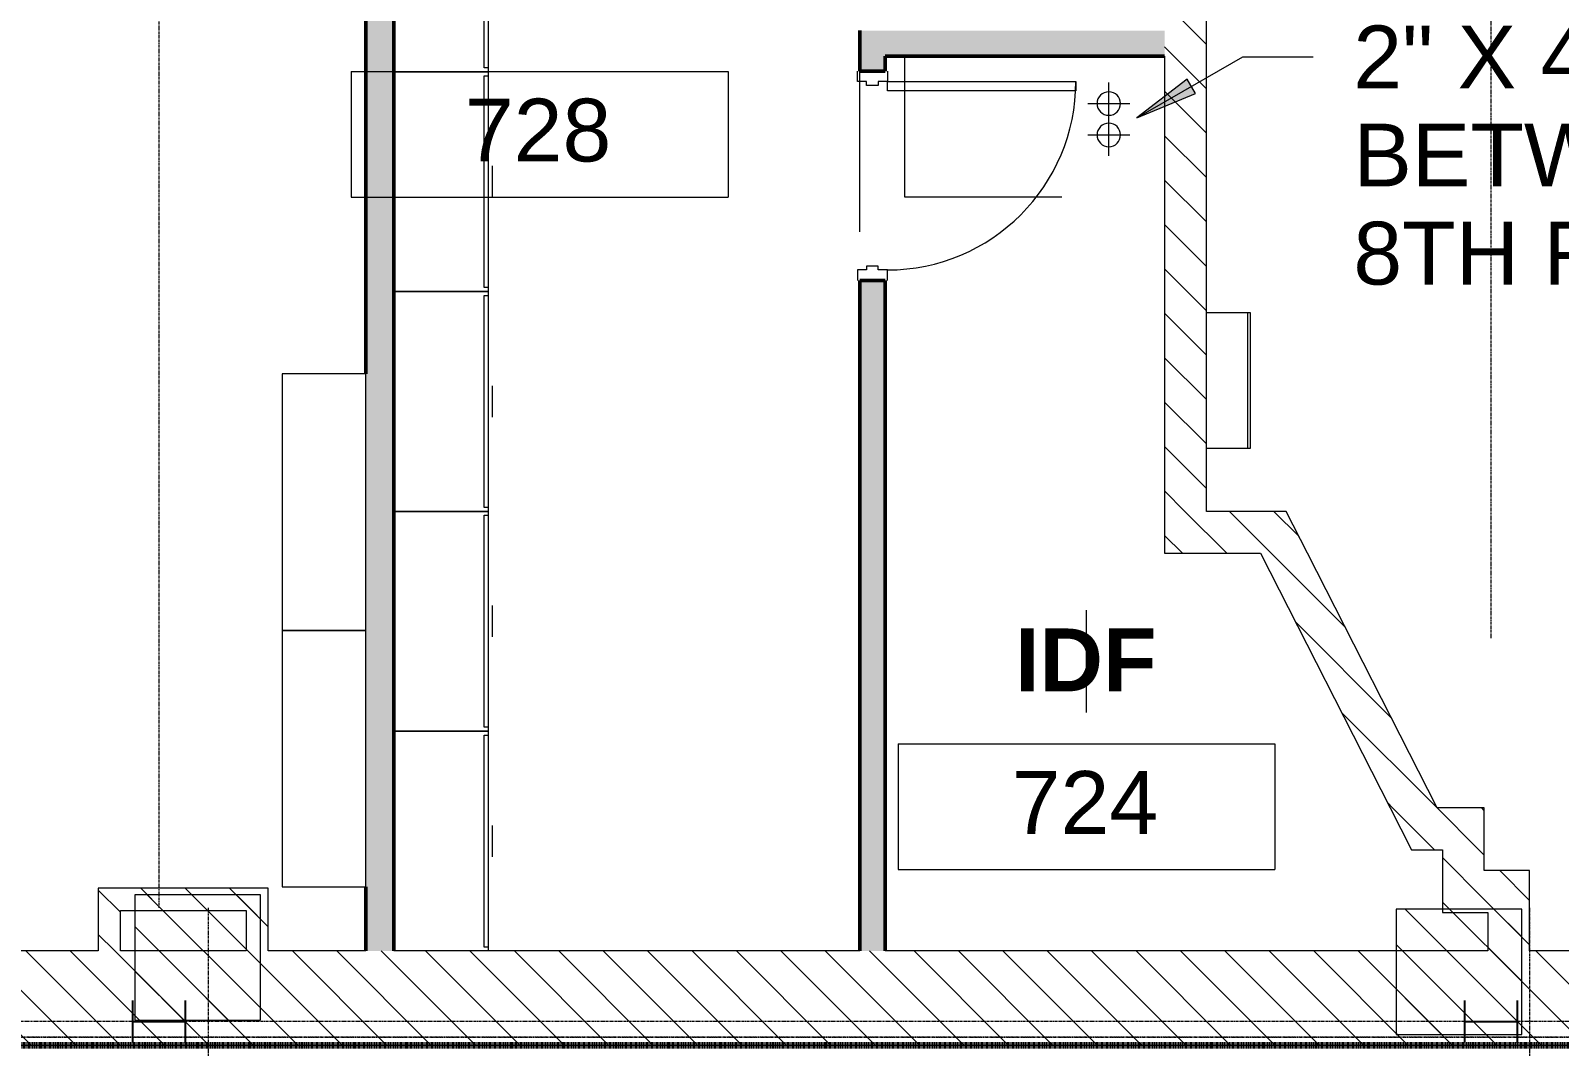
# Model space of a CAD drawing. Header units: inches. Extents: x -1106 to 1409, y -1111 to 918.
# Drawn here: x -369.4 to -77.3, y -555.9 to -361.7 of the extents above; entities that cross this region are included whole.
import ezdxf

# ---------------------------------------------------------------- set-up
doc = ezdxf.new("R2010")
doc.units = ezdxf.units.IN
doc.header["$MEASUREMENT"] = 0
for name, pattern in [('Double Dash 3_8_', [1, 0.375, -0.125, 0.125, -0.125, 0.125, -0.125]), ('Double Dash 3_8__2_', [1, 0.375, -0.125, 0.125, -0.125, 0.125, -0.125]), ('Grid Line 1_4_', [0.4375, 0.25, -0.0625, 0.0625, -0.0625])]:
    doc.linetypes.add(name, pattern=pattern)
for name, color, linetype, lineweight in [('A-AREA', 32, 'Continuous', 9), ('A-AREA-IDEN', 2, 'Continuous', 9), ('A-DETL', 90, 'Continuous', 13), ('A-DETL-THIN', 151, 'Continuous', 13), ('A-DOOR', 31, 'Continuous', 13), ('A-DOOR-FRAM', 31, 'Continuous', 20), ('A-WALL', 113, 'Continuous', 13), ('A-WALL-PATT', 111, 'Continuous', 13), ('C-PROP-LINE', 91, 'Double Dash 3_8_', 20), ('E-POWR-CNTR', 130, 'Continuous', 9), ('E-POWR-RISE', 130, 'Continuous', 9), ('G-ANNO-TEXT', 231, 'Continuous', 9), ('I-FURN', 30, 'Continuous', 9), ('I-WALL', 2, 'Continuous', 13), ('Q-SPCQ', 91, 'Continuous', 13), ('S-COLS', 52, 'Continuous', 13), ('S-COLS-SYMB', 171, 'Continuous', 20), ('S-GRID', 1, 'Continuous', 9)]:
    doc.layers.add(name, color=color, linetype=linetype, lineweight=lineweight)
doc.styles.add('Arial_3', font='arial.ttf', dxfattribs={"height": 12})
doc.styles.add('Arial_B', font='arialbd.ttf', dxfattribs={"height": 12})
pattern_1 = [(135, (0, 0), (-4.24264, -4.24264), [])]

# ---------------------------------------------------------------- blocks, each defined once
blk = doc.blocks.new('Single-HM Frame - Storage 36_ - 8_ H wd-2841647-7TH FLOOR TELECOM UNDERFLOOR ROUTING PLAN')
at = {"layer": 'A-DOOR', "color": 253}
for p, q in [((-18, 2.87), (-17.99, 38.87)), ((-17.99, 38.87), (-16.24, 38.87)), ((-16.24, 38.87), (-16.25, 2.87)), ((-16.25, 2.87), (-18, 2.87))]:
    blk.add_line(p, q, dxfattribs=at)
blk.add_arc((-18, 2.87), 36, 360, 89.99, dxfattribs=at)
at = {"layer": 'A-DOOR-FRAM', "color": 133}
for p, q in [((-20, 2.87), (-18, 2.87)), ((-18, 2.87), (-18, 1.12)), ((-18, 1.12), (-17.25, 1.12)), ((-17.25, 1.12), (-17.25, -1.12)), ((17.25, 1.12), (17.25, -1.12)), ((18, 1.12), (17.25, 1.12)), ((18, 2.87), (18, 1.12)), ((20, 2.87), (18, 2.87)), ((-18, -2.87), (-20, -2.87)), ((-18, -1.12), (-18, -2.87)), ((-17.25, -1.12), (-18, -1.12)), ((17.25, -1.12), (18, -1.12)), ((18, -1.12), (18, -2.87)), ((18, -2.87), (20, -2.87))]:
    blk.add_line(p, q, dxfattribs=at)
blk = doc.blocks.new('Shelving - 48_ x 16_ x 96_-3257954-7TH FLOOR TELECOM UNDERFLOOR ROUTING PLAN')
at = {"layer": 'I-FURN', "color": 53}
for p, q in [((24.5, -4), (-24.5, -4)), ((-24.5, -4), (-24.5, -20)), ((24.5, -20), (24.5, -4)), ((-24.5, -20), (24.5, -20))]:
    blk.add_line(p, q, dxfattribs=at)
blk = doc.blocks.new('Cabinet File - Lateral 4 Drawer - 42_ x 18_ x 60_-V39-7TH FLOOR TELECOM UNDERFLOOR ROUTING PLAN')
at = {"layer": 'I-FURN', "color": 53}
for p, q in [((-28.09, 27.78), (-28.09, 45.78)), ((-28.09, 45.78), (13.91, 45.78)), ((-27.34, 45.78), (13.16, 45.78)), ((-27.34, 45.03), (-27.34, 45.78)), ((13.16, 45.03), (-27.34, 45.03)), ((-10.09, 46.53), (-4.09, 46.53)), ((13.16, 45.78), (13.16, 45.03))]:
    blk.add_line(p, q, dxfattribs=at)
blk = doc.blocks.new('Cabinet File - Lateral 4 Drawer - 42_ x 18_ x 60_-3218930-7TH FLOOR TELECOM UNDERFLOOR ROUTING PLAN')
at = {"layer": 'I-FURN', "color": 53}
for p, q in [((-28.09, 27.78), (-28.09, 45.78)), ((-28.09, 45.78), (13.91, 45.78)), ((-27.34, 45.78), (13.16, 45.78)), ((-27.34, 45.03), (-27.34, 45.78)), ((13.16, 45.03), (-27.34, 45.03)), ((-10.09, 46.53), (-4.09, 46.53)), ((13.16, 45.78), (13.16, 45.03)), ((13.91, 45.78), (13.91, 27.78))]:
    blk.add_line(p, q, dxfattribs=at)
blk = doc.blocks.new('Fire Hose Cabinet - Existing Hose-3487094-7TH FLOOR TELECOM UNDERFLOOR ROUTING PLAN')
at = {"layer": 'Q-SPCQ', "color": 53, "lineweight": 9}
for p, q in [((-17.32, 4), (-17.32, 12.37)), ((-17.32, 12.37), (8.68, 12.37)), ((-17.32, 11.87), (8.68, 11.87)), ((8.68, 12.37), (8.68, 4)), ((8.68, 4), (-17.32, 4))]:
    blk.add_line(p, q, dxfattribs=at)
blk = doc.blocks.new('Family - ___-850868-7TH FLOOR TELECOM UNDERFLOOR ROUTING PLAN')
at = {"layer": 'C-PROP-LINE', "color": 133, "linetype": 'Double Dash 3_8__2_'}
blk.add_line((-889.89, -554.08), (389.27, -554.08), dxfattribs=at)
blk = doc.blocks.new('Family - ___-851313-7TH FLOOR TELECOM UNDERFLOOR ROUTING PLAN')
at = {"layer": 'C-PROP-LINE', "color": 133, "linetype": 'Double Dash 3_8__2_'}
blk.add_line((389.27, -554.08), (-889.89, -554.08), dxfattribs=at)
blk = doc.blocks.new('18433_1 - AEO NY - CENTRAL_rvt-1-7TH FLOOR TELECOM UNDERFLOOR ROUTING PLAN')
at = {"layer": 'A-WALL-PATT', "lineweight": 9}
h = blk.add_hatch(dxfattribs=at)
h.set_pattern_fill('FP_1', color=53, style=0, pattern_type=2)
h.set_pattern_definition(pattern_1)
h.paths.add_polyline_path([(-144.73, -453.62), (-144.73, -189.37), (-152.73, -189.37), (-152.73, -453.62)], flags=0)
at = {"layer": 'A-WALL-PATT'}
h = blk.add_hatch(color=253, dxfattribs=at)
h.paths.add_polyline_path([(-305.35, -537.62), (-299.98, -537.62), (-299.98, -282.62), (-305.35, -282.62), (-305.35, -525.37)], flags=0)
h.paths.add_polyline_path([(-299.98, -242.62), (-299.98, -192.24), (-305.35, -192.24), (-305.35, -242.62)], flags=0)
h = blk.add_hatch(color=253, dxfattribs=at)
h.paths.add_polyline_path([(-206.1, -537.62), (-206.1, -409.49), (-210.98, -409.49), (-210.98, -537.62)], flags=0)
h.paths.add_polyline_path([(-206.1, -369.49), (-206.1, -361.74), (-210.98, -361.74), (-210.98, -369.49)], flags=0)
blk.add_hatch(color=253, dxfattribs=at).paths.add_polyline_path([(-152.73, -366.62), (-152.73, -361.74), (-206.1, -361.74), (-206.1, -366.62), (-173.65, -366.62)], flags=0)
at = {"layer": 'A-WALL-PATT', "lineweight": 9}
h = blk.add_hatch(dxfattribs=at)
h.set_pattern_fill('FP_1', color=53, style=0, pattern_type=2)
h.set_pattern_definition(pattern_1)
h.paths.add_polyline_path([(-134.39, -461.62), (-125.41, -461.62), (-129.49, -453.62), (-152.73, -453.62), (-152.73, -461.62)], flags=0)
h = blk.add_hatch(dxfattribs=at)
h.set_pattern_fill('FP_1', color=53, style=0, pattern_type=2)
h.set_pattern_definition(pattern_1)
h.paths.add_polyline_path([(-100.62, -510.28), (-125.41, -461.62), (-134.39, -461.62), (-109.6, -510.28)], flags=0)
h = blk.add_hatch(dxfattribs=at)
h.set_pattern_fill('FP_1', color=53, style=0, pattern_type=2)
h.set_pattern_definition(pattern_1)
h.paths.add_polyline_path([(-91.62, -518.28), (-91.62, -510.28), (-109.6, -510.28), (-105.52, -518.28), (-99.62, -518.28)], flags=0)
h = blk.add_hatch(dxfattribs=at)
h.set_pattern_fill('FP_1', color=53, style=0, pattern_type=2)
h.set_pattern_definition(pattern_1)
h.paths.add_polyline_path([(-91.62, -530.28), (-91.62, -518.28), (-99.62, -518.28), (-99.62, -530.28)], flags=0)
h = blk.add_hatch(dxfattribs=at)
h.set_pattern_fill('FP_1', color=53, style=0, pattern_type=2)
h.set_pattern_definition(pattern_1)
h.paths.add_polyline_path([(-82.98, -530.28), (-82.98, -522.28), (-91.62, -522.28), (-91.62, -530.28), (-83.42, -530.28)], flags=0)
h = blk.add_hatch(dxfattribs=at)
h.set_pattern_fill('FP_1', color=53, style=0, pattern_type=2)
h.set_pattern_definition(pattern_1)
h.paths.add_polyline_path([(-352.23, -537.62), (-352.23, -525.62), (-356.48, -525.62), (-356.48, -537.62), (-354.09, -537.62)], flags=0)
h = blk.add_hatch(dxfattribs=at)
h.set_pattern_fill('FP_1', color=53, style=0, pattern_type=2)
h.set_pattern_definition(pattern_1)
h.paths.add_polyline_path([(-328.23, -529.87), (-328.23, -525.62), (-352.23, -525.62), (-352.23, -529.87)], flags=0)
h = blk.add_hatch(dxfattribs=at)
h.set_pattern_fill('FP_1', color=53, style=0, pattern_type=2)
h.set_pattern_definition(pattern_1)
h.paths.add_polyline_path([(-323.98, -537.62), (-323.98, -525.62), (-328.23, -525.62), (-328.23, -537.62)], flags=0)
h = blk.add_hatch(dxfattribs=at)
h.set_pattern_fill('FP_1', color=53, style=0, pattern_type=2)
h.set_pattern_definition(pattern_1)
h.paths.add_polyline_path([(-90.98, -537.62), (-82.98, -537.62), (-82.98, -530.28), (-90.98, -530.28)], flags=0)
h = blk.add_hatch(dxfattribs=at)
h.set_pattern_fill('FP_1', color=53, style=0, pattern_type=2)
h.set_pattern_definition(pattern_1)
h.paths.add_polyline_path([(99.52, -555.62), (99.52, -537.62), (-853.35, -537.62), (-853.35, -555.62), (97.02, -555.62)], flags=0)
at = {"layer": 'S-COLS', "lineweight": 9}
h = blk.add_hatch(dxfattribs=at)
h.set_pattern_fill('FP_1', color=53, style=0, pattern_type=2)
h.set_pattern_definition(pattern_1)
h.paths.add_polyline_path([(-325.48, -550.87), (-325.48, -526.87), (-349.48, -526.87), (-349.48, -550.87)], flags=0)
h = blk.add_hatch(dxfattribs=at)
h.set_pattern_fill('FP_1', color=53, style=0, pattern_type=2)
h.set_pattern_definition(pattern_1)
h.paths.add_polyline_path([(-84.48, -553.62), (-84.48, -529.62), (-108.48, -529.62), (-108.48, -553.62)], flags=0)
at = {"layer": 'A-AREA', "color": 53}
blk.add_line((-210.98, -400.18), (-210.98, -369.49), dxfattribs=at)
at = {"layer": 'A-DETL-THIN', "color": 53, "lineweight": 9}
for p, q in [((-202.38, -393.59), (-202.38, -366.62)), ((-172.38, -393.59), (-202.38, -393.59))]:
    blk.add_line(p, q, dxfattribs=at)
at = {"layer": 'A-WALL', "color": 133, "lineweight": 20}
for p, q in [((-144.73, -453.62), (-144.73, -191.62)), ((-152.73, -366.62), (-152.73, -453.62)), ((-152.73, -453.62), (-152.73, -461.62)), ((-129.49, -453.62), (-144.73, -453.62)), ((-125.41, -461.62), (-129.49, -453.62)), ((-152.73, -461.62), (-134.39, -461.62)), ((-134.39, -461.62), (-109.6, -510.28)), ((-100.62, -510.28), (-125.41, -461.62)), ((-109.6, -510.28), (-105.52, -518.28)), ((-91.62, -510.28), (-100.62, -510.28)), ((-91.62, -518.28), (-91.62, -510.28)), ((-105.52, -518.28), (-99.62, -518.28)), ((-99.62, -518.28), (-99.62, -530.28)), ((-91.62, -522.28), (-91.62, -518.28)), ((-82.98, -522.28), (-91.62, -522.28)), ((-82.98, -530.28), (-82.98, -522.28)), ((-99.62, -530.28), (-91.62, -530.28)), ((-91.62, -530.28), (-90.98, -530.28)), ((-90.98, -530.28), (-90.98, -537.62)), ((-82.98, -537.62), (-82.98, -530.28)), ((-356.48, -537.62), (-563.48, -537.62)), ((-328.23, -537.62), (-352.23, -537.62)), ((-305.35, -537.62), (-323.98, -537.62)), ((-210.98, -537.62), (-299.98, -537.62)), ((-90.98, -537.62), (-206.1, -537.62)), ((99.52, -537.62), (-82.98, -537.62)), ((-853.35, -555.62), (99.52, -555.62))]:
    blk.add_line(p, q, dxfattribs=at)
at = {"layer": 'I-WALL', "color": 213, "lineweight": 50}
for p, q in [((-305.35, -282.62), (-305.35, -427.37)), ((-299.98, -537.62), (-299.98, -282.62)), ((-210.98, -361.74), (-210.98, -369.49)), ((-206.1, -369.49), (-206.1, -366.62)), ((-206.1, -366.62), (-152.73, -366.62)), ((-210.98, -369.49), (-206.1, -369.49)), ((-206.1, -409.49), (-210.98, -409.49)), ((-210.98, -409.49), (-210.98, -537.62)), ((-206.1, -537.62), (-206.1, -409.49)), ((-305.35, -525.37), (-305.35, -537.62))]:
    blk.add_line(p, q, dxfattribs=at)
at = {"layer": 'I-WALL', "color": 133, "lineweight": 20}
for p, q in [((-352.23, -525.62), (-356.48, -525.62)), ((-356.48, -525.62), (-356.48, -537.62)), ((-328.23, -525.62), (-352.23, -525.62)), ((-323.98, -525.62), (-328.23, -525.62)), ((-323.98, -537.62), (-323.98, -525.62)), ((-352.23, -529.87), (-328.23, -529.87)), ((-352.23, -537.62), (-352.23, -529.87)), ((-328.23, -529.87), (-328.23, -537.62))]:
    blk.add_line(p, q, dxfattribs=at)
at = {"layer": 'S-COLS', "color": 133, "lineweight": 20}
for p, q in [((-325.48, -526.87), (-349.48, -526.87)), ((-349.48, -526.87), (-349.48, -550.87)), ((-325.48, -550.87), (-325.48, -526.87)), ((-84.48, -529.62), (-108.48, -529.62)), ((-108.48, -529.62), (-108.48, -553.62)), ((-84.48, -553.62), (-84.48, -529.62)), ((-349.48, -550.87), (-325.48, -550.87)), ((-108.48, -553.62), (-84.48, -553.62))]:
    blk.add_line(p, q, dxfattribs=at)
at = {"layer": 'S-GRID', "linetype": 'Grid Line 1_4_'}
for p, q in [((-344.82, -529.37), (-344.82, 870.85)), ((-90.32, -477.87), (-90.32, 870.85)), ((-335.48, -529.37), (-335.48, -1087.29)), ((-82.98, -529.37), (-82.98, -1087.29)), ((444.9, -551.12), (-904.42, -551.12))]:
    blk.add_line(p, q, dxfattribs=at)
at = {"color": 133, "linetype": 'Double Dash 3_8__2_', "lineweight": 20}
for name in ['Family - ___-850868-7TH FLOOR TELECOM UNDERFLOOR ROUTING PLAN', 'Family - ___-851313-7TH FLOOR TELECOM UNDERFLOOR ROUTING PLAN']:
    blk.add_blockref(name, (0, 0), dxfattribs=at)
at = {"color": 53, "lineweight": 9}
for name, p, rotation in [('Cabinet File - Lateral 4 Drawer - 42_ x 18_ x 60_-3218930-7TH FLOOR TELECOM UNDERFLOOR ROUTING PLAN', (-327.76, -355.71), 269.9999999999997), ('Cabinet File - Lateral 4 Drawer - 42_ x 18_ x 60_-3218930-7TH FLOOR TELECOM UNDERFLOOR ROUTING PLAN', (-327.76, -397.71), 269.9999999999997), ('Single-HM Frame - Storage 36_ - 8_ H wd-2841647-7TH FLOOR TELECOM UNDERFLOOR ROUTING PLAN', (-208.54, -389.49), 269.9999999999999), ('Cabinet File - Lateral 4 Drawer - 42_ x 18_ x 60_-3218930-7TH FLOOR TELECOM UNDERFLOOR ROUTING PLAN', (-327.76, -439.71), 269.9999999999997), ('Fire Hose Cabinet - Existing Hose-3487094-7TH FLOOR TELECOM UNDERFLOOR ROUTING PLAN', (-148.73, -432.94), 269.9999999999999), ('Shelving - 48_ x 16_ x 96_-3257954-7TH FLOOR TELECOM UNDERFLOOR ROUTING PLAN', (-325.35, -451.87), 89.99999999999986), ('Cabinet File - Lateral 4 Drawer - 42_ x 18_ x 60_-3218930-7TH FLOOR TELECOM UNDERFLOOR ROUTING PLAN', (-327.76, -481.71), 269.9999999999997), ('Shelving - 48_ x 16_ x 96_-3257954-7TH FLOOR TELECOM UNDERFLOOR ROUTING PLAN', (-325.35, -500.87), 89.99999999999986), ('Cabinet File - Lateral 4 Drawer - 42_ x 18_ x 60_-V39-7TH FLOOR TELECOM UNDERFLOOR ROUTING PLAN', (-327.76, -523.71), 269.9999999999997)]:
    blk.add_blockref(name, p, dxfattribs=dict(at, rotation=rotation))
blk = doc.blocks.new('W-Wide Flange-Column - W10X49-819827-7TH FLOOR TELECOM UNDERFLOOR ROUTING PLAN')
at = {"layer": 'S-COLS-SYMB', "color": 63, "lineweight": 25}
for p, q in [((-4.01, 5.05), (4.01, 5.05)), ((0, 5.05), (0, -5.05)), ((-4.01, -5.05), (4.01, -5.05))]:
    blk.add_line(p, q, dxfattribs=at)
blk = doc.blocks.new('5649_structural model_2019_rvt-1-7TH FLOOR TELECOM UNDERFLOOR ROUTING PLAN')
at = {"color": 123, "lineweight": 13, "rotation": 89.9999999999999}
for p in [(-344.82, -551.12), (-90.32, -551.12)]:
    blk.add_blockref('W-Wide Flange-Column - W10X49-819827-7TH FLOOR TELECOM UNDERFLOOR ROUTING PLAN', p, dxfattribs=at)
blk = doc.blocks.new('Room Tag - Room Tag-84095-7TH FLOOR TELECOM UNDERFLOOR ROUTING PLAN')
at = {"layer": 'A-AREA-IDEN'}
for p, q in [((-0.375, -0.0625), (-0.375, -0.3125)), ((-0.375, -0.0625), (0.375, -0.0625)), ((0.375, -0.0625), (0.375, -0.3125)), ((-0.375, -0.3125), (0.375, -0.3125))]:
    blk.add_line(p, q, dxfattribs=at)

msp = doc.modelspace()

# ---------------------------------------------------------------- block references
at = {"lineweight": 5}
msp.add_blockref('18433_1 - AEO NY - CENTRAL_rvt-1-7TH FLOOR TELECOM UNDERFLOOR ROUTING PLAN', (0, 0), dxfattribs=at)

# ---------------------------------------------------------------- next in the draw order: hatches: boundary and pattern name
at = {"layer": 'G-ANNO-TEXT'}
msp.add_hatch(color=7, dxfattribs=at).paths.add_polyline_path([(-158.01, -378.4), (-146.81, -373.79), (-148.39, -371.05)], flags=0)

# ---------------------------------------------------------------- next in the draw order: linework, layer by layer
at = {"layer": 'A-AREA-IDEN'}
msp.add_line((-167.64, -492.07), (-167.64, -472.5), dxfattribs=at)
at = {"layer": 'A-DETL', "linetype": 'Double Dash 3_8_', "lineweight": 140}
msp.add_line((-896.85, -555.62), (125.27, -555.62), dxfattribs=at)
at = {"layer": 'E-POWR-CNTR'}
for p, q in [((-163.38, -379.69), (-163.38, -371.69)), ((-167.38, -375.69), (-159.38, -375.69)), ((-163.38, -385.69), (-163.38, -377.69)), ((-167.38, -381.69), (-159.38, -381.69))]:
    msp.add_line(p, q, dxfattribs=at)
at = {"layer": 'E-POWR-RISE'}
for centre, start, end in [((-163.38, -375.69), 0, 180), ((-163.38, -375.69), 180, 0), ((-163.38, -381.69), 0, 180), ((-163.38, -381.69), 180, 0)]:
    msp.add_arc(centre, 2.25, start, end, dxfattribs=at)
at = {"layer": 'G-ANNO-TEXT', "color": 7}
for p, q in [((-158.01, -378.4), (-137.77, -366.78)), ((-137.77, -366.78), (-124.33, -366.78)), ((-148.39, -371.05), (-158.01, -378.4)), ((-158.01, -378.4), (-146.81, -373.79)), ((-146.81, -373.79), (-148.39, -371.05))]:
    msp.add_line(p, q, dxfattribs=at)

# ---------------------------------------------------------------- next in the draw order: block references
at = {"lineweight": 5}
msp.add_blockref('5649_structural model_2019_rvt-1-7TH FLOOR TELECOM UNDERFLOOR ROUTING PLAN', (0, 0), dxfattribs=at)
at = {"layer": 'A-AREA-IDEN', "xscale": 95.99999999999994, "yscale": 95.99999999999994, "zscale": 95.99999999999994}
for p in [(-272.12, -363.59), (-167.64, -492.07)]:
    msp.add_blockref('Room Tag - Room Tag-84095-7TH FLOOR TELECOM UNDERFLOOR ROUTING PLAN', p, dxfattribs=at)

# ---------------------------------------------------------------- next in the draw order: texts
at = {"layer": 'A-AREA-IDEN', "char_height": 12, "attachment_point": 1}
for s, insert, width, style in [('728', (-286.4, -374.76), 33.633, 'Arial_3'), ('IDF', (-181.25, -476), 32.724, 'Arial_B'), ('724', (-181.92, -503.25), 33.633, 'Arial_3')]:
    msp.add_mtext(s, dxfattribs=dict(at, insert=insert, width=width, style=style))
at = {"layer": 'G-ANNO-TEXT', "color": 7, "char_height": 12, "attachment_point": 1, "style": 'Arial_3'}
for s, insert, width in [('2" X 4" CONDUITS ', (-116.65, -360.78), 178.77), ('BETWEEN 7TH & ', (-116.65, -379.53), 170.589), ('8TH FLOOR', (-116.65, -398.28), 113.625)]:
    msp.add_mtext(s, dxfattribs=dict(at, insert=insert, width=width))

doc.saveas('drawing.dxf')
